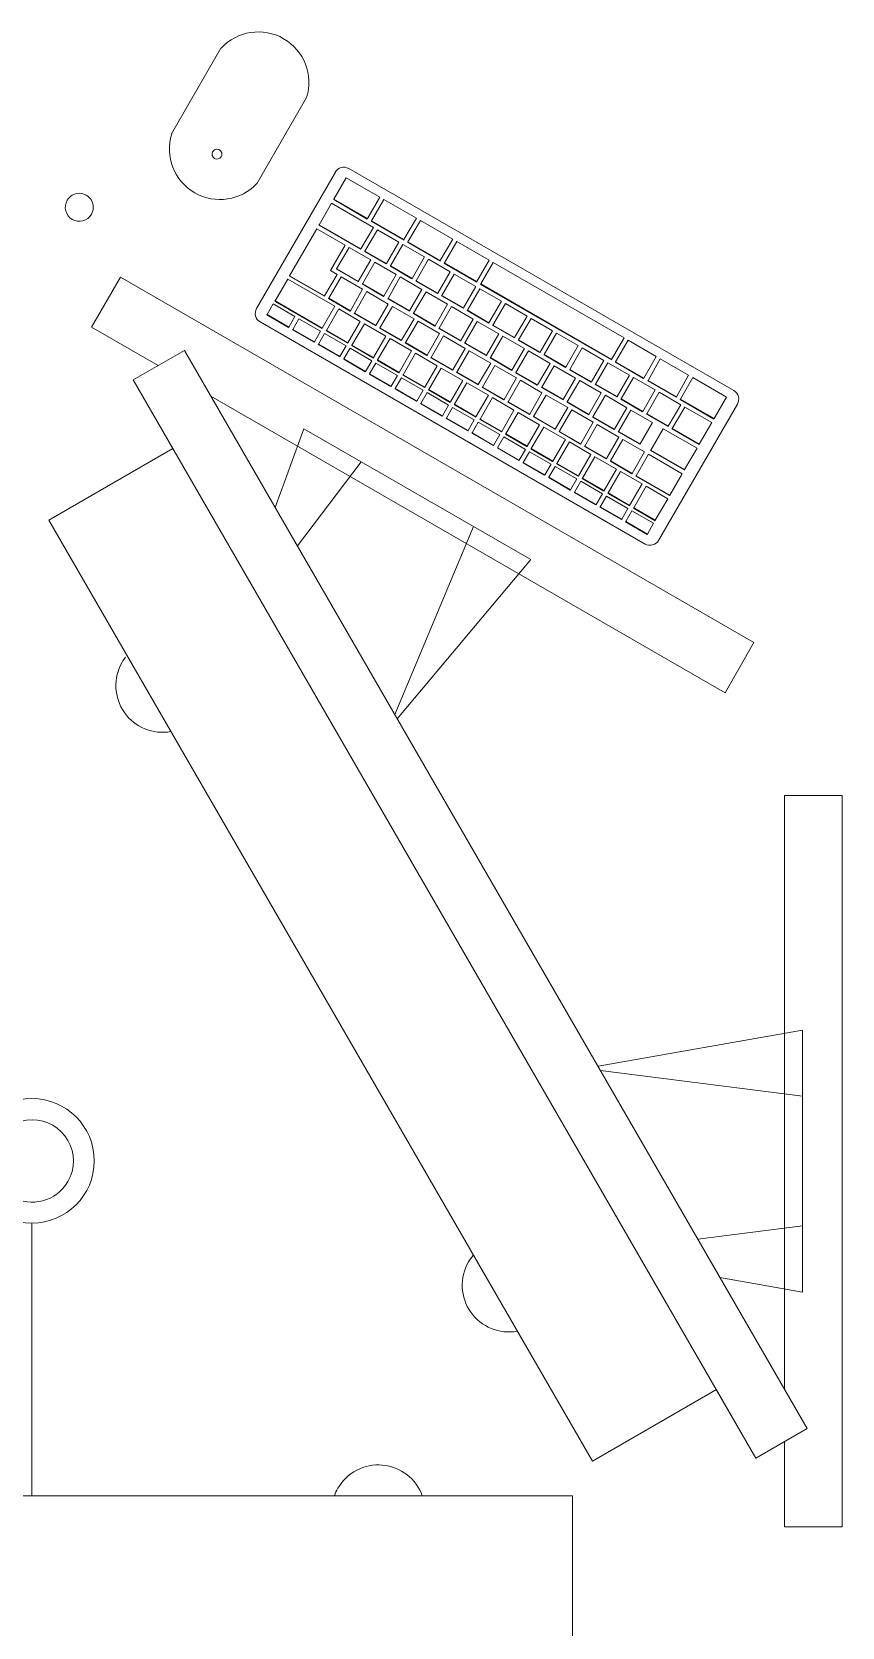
# Model space of a CAD drawing. Header units: millimetres. Extents: x 79795 to 317870, y -36033 to 97293.
# Drawn here: x 211540 to 212061, y 20794 to 21819 of the extents above; entities that cross this region are included whole.
import ezdxf

# ---------------------------------------------------------------- set-up
doc = ezdxf.new("R2010")
doc.units = ezdxf.units.MM
doc.header["$MEASUREMENT"] = 0
for name, color, linetype, lineweight in [('A-GENM', 8, 'CONTINUOUS', 9), ('E-ELEC-EQPM', 8, 'CONTINUOUS', 9), ('I-FURN', 8, 'CONTINUOUS', 9)]:
    doc.layers.add(name, color=color, linetype=linetype, lineweight=lineweight)

msp = doc.modelspace()

# ---------------------------------------------------------------- linework, layer by layer
at = {"layer": 'A-GENM'}
for p, q in [((211661.9, 21808.6), (211630.2, 21753.6)), ((211685.2, 21721.9), (211716.9, 21776.9)), ((211735.4, 21729), (211684.8, 21641.4)), ((211742.4, 21725.4), (211734.4, 21711.6)), ((211764, 21712.9), (211742.4, 21725.4)), ((211991.3, 21588.6), (211744, 21731.3)), ((211756, 21699.1), (211764, 21712.9)), ((211732.9, 21709), (211724.9, 21695.2)), ((211759.8, 21693.5), (211732.9, 21709)), ((211734.3, 21711.3), (211734.4, 21711.6)), ((211755.9, 21698.8), (211734.3, 21711.3)), ((211734.4, 21711.6), (211756, 21699.1)), ((211766.6, 21711.4), (211758.6, 21697.6)), ((211787.4, 21699.4), (211766.6, 21711.4)), ((211723.4, 21692.6), (211706, 21662.4)), ((211741.6, 21682.1), (211723.4, 21692.6)), ((211724.8, 21695), (211724.9, 21695.2)), ((211751.6, 21679.5), (211724.8, 21695)), ((211724.9, 21695.2), (211751.8, 21679.7)), ((211751.8, 21679.7), (211759.8, 21693.5)), ((211762.4, 21692), (211754.4, 21678.2)), ((211755.9, 21698.8), (211756, 21699.1)), ((211758.5, 21697.3), (211758.6, 21697.6)), ((211779.3, 21685.3), (211758.5, 21697.3)), ((211758.6, 21697.6), (211779.4, 21685.6)), ((211776.2, 21684), (211762.4, 21692)), ((211779.4, 21685.6), (211787.4, 21699.4)), ((211790, 21697.9), (211782, 21684.1)), ((211810.8, 21685.9), (211790, 21697.9)), ((211732.2, 21665.7), (211741.6, 21682.1)), ((211768.2, 21670.2), (211776.2, 21684)), ((211778.8, 21682.5), (211770.8, 21668.7)), ((211792.7, 21674.5), (211778.8, 21682.5)), ((211779.3, 21685.3), (211779.4, 21685.6)), ((211781.9, 21683.8), (211782, 21684.1)), ((211802.7, 21671.8), (211781.9, 21683.8)), ((211782, 21684.1), (211802.8, 21672.1)), ((211802.8, 21672.1), (211810.8, 21685.9)), ((211813.4, 21684.4), (211805.4, 21670.6)), ((211834.2, 21672.4), (211813.4, 21684.4)), ((211744.2, 21680.6), (211736.2, 21666.8)), ((211758.1, 21672.6), (211744.2, 21680.6)), ((211750.1, 21658.8), (211758.1, 21672.6)), ((211751.6, 21679.5), (211751.8, 21679.7)), ((211754.2, 21678), (211754.4, 21678.2)), ((211768.1, 21670), (211754.2, 21678)), ((211754.4, 21678.2), (211768.2, 21670.2)), ((211784.7, 21660.7), (211792.7, 21674.5)), ((211795.3, 21673), (211787.3, 21659.2)), ((211809.1, 21665), (211795.3, 21673)), ((211802.7, 21671.8), (211802.8, 21672.1)), ((211826.2, 21658.6), (211834.2, 21672.4)), ((211705.9, 21662.2), (211706, 21662.4)), ((211728.4, 21649.2), (211705.9, 21662.2)), ((211706, 21662.4), (211728.5, 21649.4)), ((211728.5, 21649.4), (211736.5, 21663.2)), ((211739.1, 21661.7), (211731.1, 21647.9)), ((211736.5, 21663.2), (211732.2, 21665.7)), ((211736.1, 21666.6), (211736.2, 21666.8)), ((211750, 21658.6), (211736.1, 21666.6)), ((211736.2, 21666.8), (211750.1, 21658.8)), ((211752.9, 21653.7), (211739.1, 21661.7)), ((211760.7, 21671.1), (211752.7, 21657.3)), ((211774.5, 21663.1), (211760.7, 21671.1)), ((211766.6, 21649.3), (211774.5, 21663.1)), ((211768.1, 21670), (211768.2, 21670.2)), ((211777.1, 21661.6), (211769.2, 21647.8)), ((211770.7, 21668.5), (211770.8, 21668.7)), ((211784.5, 21660.5), (211770.7, 21668.5)), ((211770.8, 21668.7), (211784.7, 21660.7)), ((211791, 21653.6), (211777.1, 21661.6)), ((211801.1, 21651.2), (211809.1, 21665)), ((211811.7, 21663.5), (211803.7, 21649.7)), ((211805.3, 21670.3), (211805.4, 21670.6)), ((211826.1, 21658.3), (211805.3, 21670.3)), ((211805.4, 21670.6), (211826.2, 21658.6)), ((211825.6, 21655.5), (211811.7, 21663.5)), ((211836.8, 21670.9), (211828.8, 21657.1)), ((211920.8, 21622.4), (211836.8, 21670.9)), ((211704.8, 21660.3), (211696.7, 21646.3)), ((211735.1, 21642.8), (211704.8, 21660.3)), ((211745, 21639.9), (211752.9, 21653.7)), ((211755.5, 21652.2), (211747.6, 21638.4)), ((211750, 21658.6), (211750.1, 21658.8)), ((211752.6, 21657.1), (211752.7, 21657.3)), ((211766.4, 21649.1), (211752.6, 21657.1)), ((211752.7, 21657.3), (211766.6, 21649.3)), ((211769.4, 21644.2), (211755.5, 21652.2)), ((211783, 21639.8), (211791, 21653.6)), ((211784.5, 21660.5), (211784.7, 21660.7)), ((211793.6, 21652.1), (211785.6, 21638.3)), ((211787.1, 21659), (211787.3, 21659.2)), ((211801, 21651), (211787.1, 21659)), ((211787.3, 21659.2), (211801.1, 21651.2)), ((211807.4, 21644.1), (211793.6, 21652.1)), ((211801, 21651), (211801.1, 21651.2)), ((211817.6, 21641.7), (211825.6, 21655.5)), ((211828.2, 21654), (211820.2, 21640.2)), ((211826.1, 21658.3), (211826.2, 21658.6)), ((211842, 21646), (211828.2, 21654)), ((211828.6, 21656.8), (211828.8, 21657.1)), ((211912.7, 21608.3), (211828.6, 21656.8)), ((211828.8, 21657.1), (211912.8, 21608.6)), ((211695.5, 21644.3), (211691.6, 21637.4)), ((211709.4, 21636.3), (211695.5, 21644.3)), ((211696.5, 21646), (211696.7, 21646.3)), ((211726.8, 21628.5), (211696.5, 21646)), ((211696.7, 21646.3), (211727, 21628.8)), ((211727, 21628.8), (211735.1, 21642.8)), ((211728.4, 21649.2), (211728.5, 21649.4)), ((211737.6, 21641.1), (211729.6, 21627.3)), ((211731, 21647.7), (211731.1, 21647.9)), ((211744.8, 21639.7), (211731, 21647.7)), ((211731.1, 21647.9), (211745, 21639.9)), ((211751.4, 21633.1), (211737.6, 21641.1)), ((211761.4, 21630.4), (211769.4, 21644.2)), ((211772, 21642.7), (211764, 21628.9)), ((211766.4, 21649.1), (211766.6, 21649.3)), ((211769, 21647.6), (211769.2, 21647.8)), ((211782.9, 21639.6), (211769, 21647.6)), ((211769.2, 21647.8), (211783, 21639.8)), ((211785.9, 21634.7), (211772, 21642.7)), ((211799.5, 21630.3), (211807.4, 21644.1)), ((211810, 21642.6), (211802.1, 21628.8)), ((211803.6, 21649.5), (211803.7, 21649.7)), ((211817.5, 21641.5), (211803.6, 21649.5)), ((211803.7, 21649.7), (211817.6, 21641.7)), ((211823.9, 21634.6), (211810, 21642.6)), ((211817.5, 21641.5), (211817.6, 21641.7)), ((211834, 21632.2), (211842, 21646)), ((211844.6, 21644.5), (211836.6, 21630.7)), ((211858.5, 21636.5), (211844.6, 21644.5)), ((211687.1, 21632.7), (211934.4, 21490)), ((211691.4, 21637.2), (211691.6, 21637.4)), ((211705.3, 21629.2), (211691.4, 21637.2)), ((211691.6, 21637.4), (211705.4, 21629.4)), ((211705.4, 21629.4), (211709.4, 21636.3)), ((211712, 21634.8), (211708, 21627.9)), ((211725.9, 21626.8), (211712, 21634.8)), ((211743.4, 21619.3), (211751.4, 21633.1)), ((211744.8, 21639.7), (211745, 21639.9)), ((211754, 21631.6), (211746, 21617.8)), ((211747.4, 21638.2), (211747.6, 21638.4)), ((211761.3, 21630.2), (211747.4, 21638.2)), ((211747.6, 21638.4), (211761.4, 21630.4)), ((211767.9, 21623.6), (211754, 21631.6)), ((211777.9, 21620.9), (211785.9, 21634.7)), ((211788.5, 21633.2), (211780.5, 21619.4)), ((211782.9, 21639.6), (211783, 21639.8)), ((211785.5, 21638.1), (211785.6, 21638.3)), ((211799.3, 21630.1), (211785.5, 21638.1)), ((211785.6, 21638.3), (211799.5, 21630.3)), ((211802.3, 21625.2), (211788.5, 21633.2)), ((211815.9, 21620.8), (211823.9, 21634.6)), ((211826.5, 21633.1), (211818.5, 21619.3)), ((211820.1, 21640), (211820.2, 21640.2)), ((211833.9, 21632), (211820.1, 21640)), ((211820.2, 21640.2), (211834, 21632.2)), ((211840.4, 21625.1), (211826.5, 21633.1)), ((211833.9, 21632), (211834, 21632.2)), ((211836.5, 21630.5), (211836.6, 21630.7)), ((211836.6, 21630.7), (211850.5, 21622.7)), ((211850.5, 21622.7), (211858.5, 21636.5)), ((211861.1, 21635), (211853.1, 21621.2)), ((211874.9, 21627), (211861.1, 21635)), ((211705.3, 21629.2), (211705.4, 21629.4)), ((211707.9, 21627.7), (211708, 21627.9)), ((211721.7, 21619.7), (211707.9, 21627.7)), ((211708, 21627.9), (211721.9, 21619.9)), ((211721.9, 21619.9), (211725.9, 21626.8)), ((211728.5, 21625.3), (211724.5, 21618.4)), ((211726.8, 21628.5), (211727, 21628.8)), ((211742.3, 21617.3), (211728.5, 21625.3)), ((211729.4, 21627), (211729.6, 21627.3)), ((211743.3, 21619), (211729.4, 21627)), ((211729.6, 21627.3), (211743.4, 21619.3)), ((211759.9, 21609.8), (211767.9, 21623.6)), ((211761.3, 21630.2), (211761.4, 21630.4)), ((211770.5, 21622.1), (211762.5, 21608.3)), ((211763.9, 21628.7), (211764, 21628.9)), ((211777.7, 21620.7), (211763.9, 21628.7)), ((211764, 21628.9), (211777.9, 21620.9)), ((211784.3, 21614.1), (211770.5, 21622.1)), ((211777.7, 21620.7), (211777.9, 21620.9)), ((211794.3, 21611.4), (211802.3, 21625.2)), ((211804.9, 21623.7), (211796.9, 21609.9)), ((211799.3, 21630.1), (211799.5, 21630.3)), ((211801.9, 21628.6), (211802.1, 21628.8)), ((211815.8, 21620.6), (211801.9, 21628.6)), ((211802.1, 21628.8), (211815.9, 21620.8)), ((211818.8, 21615.7), (211804.9, 21623.7)), ((211815.8, 21620.6), (211815.9, 21620.8)), ((211832.4, 21611.3), (211840.4, 21625.1)), ((211843, 21623.6), (211835, 21609.8)), ((211850.4, 21622.5), (211836.5, 21630.5)), ((211856.8, 21615.6), (211843, 21623.6)), ((211850.4, 21622.5), (211850.5, 21622.7)), ((211853, 21621), (211853.1, 21621.2)), ((211866.8, 21613), (211853, 21621)), ((211853.1, 21621.2), (211867, 21613.2)), ((211867, 21613.2), (211874.9, 21627)), ((211877.5, 21625.5), (211869.6, 21611.7)), ((211891.4, 21617.5), (211877.5, 21625.5)), ((211912.8, 21608.6), (211920.8, 21622.4)), ((211923.4, 21620.9), (211915.4, 21607.1)), ((211941.5, 21610.4), (211923.4, 21620.9)), ((211721.7, 21619.7), (211721.9, 21619.9)), ((211724.3, 21618.2), (211724.5, 21618.4)), ((211738.2, 21610.2), (211724.3, 21618.2)), ((211724.5, 21618.4), (211738.3, 21610.4)), ((211738.2, 21610.2), (211738.3, 21610.4)), ((211738.3, 21610.4), (211742.3, 21617.3)), ((211744.9, 21615.8), (211740.9, 21608.9)), ((211743.3, 21619), (211743.4, 21619.3)), ((211758.8, 21607.8), (211744.9, 21615.8)), ((211745.9, 21617.5), (211746, 21617.8)), ((211759.8, 21609.5), (211745.9, 21617.5)), ((211746, 21617.8), (211759.9, 21609.8)), ((211776.3, 21600.3), (211784.3, 21614.1)), ((211786.9, 21612.6), (211778.9, 21598.8)), ((211780.3, 21619.2), (211780.5, 21619.4)), ((211794.2, 21611.2), (211780.3, 21619.2)), ((211780.5, 21619.4), (211794.3, 21611.4)), ((211800.8, 21604.6), (211786.9, 21612.6)), ((211794.2, 21611.2), (211794.3, 21611.4)), ((211810.8, 21601.9), (211818.8, 21615.7)), ((211821.4, 21614.2), (211813.4, 21600.4)), ((211818.4, 21619.1), (211818.5, 21619.3)), ((211832.2, 21611.1), (211818.4, 21619.1)), ((211818.5, 21619.3), (211832.4, 21611.3)), ((211835.2, 21606.2), (211821.4, 21614.2)), ((211832.2, 21611.1), (211832.4, 21611.3)), ((211848.8, 21601.8), (211856.8, 21615.6)), ((211859.4, 21614.1), (211851.4, 21600.3)), ((211873.3, 21606.1), (211859.4, 21614.1)), ((211866.8, 21613), (211867, 21613.2)), ((211869.4, 21611.5), (211869.6, 21611.7)), ((211883.3, 21603.5), (211869.4, 21611.5)), ((211869.6, 21611.7), (211883.4, 21603.7)), ((211883.4, 21603.7), (211891.4, 21617.5)), ((211894, 21616), (211886, 21602.2)), ((211907.8, 21608), (211894, 21616)), ((211933.6, 21596.6), (211941.5, 21610.4)), ((211740.8, 21608.7), (211740.9, 21608.9)), ((211754.6, 21600.7), (211740.8, 21608.7)), ((211740.9, 21608.9), (211754.8, 21600.9)), ((211754.6, 21600.7), (211754.8, 21600.9)), ((211754.8, 21600.9), (211758.8, 21607.8)), ((211761.4, 21606.3), (211757.4, 21599.4)), ((211759.8, 21609.5), (211759.9, 21609.8)), ((211775.2, 21598.3), (211761.4, 21606.3)), ((211762.4, 21608), (211762.5, 21608.3)), ((211776.2, 21600), (211762.4, 21608)), ((211762.5, 21608.3), (211776.3, 21600.3)), ((211776.2, 21600), (211776.3, 21600.3)), ((211792.8, 21590.8), (211800.8, 21604.6)), ((211803.4, 21603.1), (211795.4, 21589.3)), ((211796.8, 21609.7), (211796.9, 21609.9)), ((211810.6, 21601.7), (211796.8, 21609.7)), ((211796.9, 21609.9), (211810.8, 21601.9)), ((211817.2, 21595.1), (211803.4, 21603.1)), ((211810.6, 21601.7), (211810.8, 21601.9)), ((211813.2, 21600.2), (211813.4, 21600.4)), ((211827.1, 21592.2), (211813.2, 21600.2)), ((211813.4, 21600.4), (211827.2, 21592.4)), ((211827.2, 21592.4), (211835.2, 21606.2)), ((211837.8, 21604.7), (211829.8, 21590.9)), ((211834.8, 21609.6), (211835, 21609.8)), ((211848.7, 21601.6), (211834.8, 21609.6)), ((211835, 21609.8), (211848.8, 21601.8)), ((211851.7, 21596.7), (211837.8, 21604.7)), ((211848.7, 21601.6), (211848.8, 21601.8)), ((211851.3, 21600.1), (211851.4, 21600.3)), ((211865.1, 21592.1), (211851.3, 21600.1)), ((211851.4, 21600.3), (211865.3, 21592.3)), ((211865.3, 21592.3), (211873.3, 21606.1)), ((211875.9, 21604.6), (211867.9, 21590.8)), ((211889.7, 21596.6), (211875.9, 21604.6)), ((211883.3, 21603.5), (211883.4, 21603.7)), ((211885.9, 21602), (211886, 21602.2)), ((211899.7, 21594), (211885.9, 21602)), ((211886, 21602.2), (211899.9, 21594.2)), ((211899.9, 21594.2), (211907.8, 21608)), ((211910.4, 21606.5), (211902.5, 21592.7)), ((211924.3, 21598.5), (211910.4, 21606.5)), ((211912.7, 21608.3), (211912.8, 21608.6)), ((211915.3, 21606.8), (211915.4, 21607.1)), ((211933.4, 21596.3), (211915.3, 21606.8)), ((211915.4, 21607.1), (211933.6, 21596.6)), ((211944.1, 21608.9), (211936.2, 21595.1)), ((211962.3, 21598.4), (211944.1, 21608.9)), ((211757.2, 21599.2), (211757.4, 21599.4)), ((211771.1, 21591.2), (211757.2, 21599.2)), ((211757.4, 21599.4), (211771.2, 21591.4)), ((211771.1, 21591.2), (211771.2, 21591.4)), ((211771.2, 21591.4), (211775.2, 21598.3)), ((211773.7, 21589.7), (211773.8, 21589.9)), ((211787.5, 21581.7), (211773.7, 21589.7)), ((211777.8, 21596.8), (211773.8, 21589.9)), ((211773.8, 21589.9), (211787.7, 21581.9)), ((211791.7, 21588.8), (211777.8, 21596.8)), ((211778.8, 21598.5), (211778.9, 21598.8)), ((211792.7, 21590.5), (211778.8, 21598.5)), ((211778.9, 21598.8), (211792.8, 21590.8)), ((211792.7, 21590.5), (211792.8, 21590.8)), ((211809.3, 21581.3), (211817.2, 21595.1)), ((211819.8, 21593.6), (211811.9, 21579.8)), ((211833.7, 21585.6), (211819.8, 21593.6)), ((211827.1, 21592.2), (211827.2, 21592.4)), ((211829.7, 21590.7), (211829.8, 21590.9)), ((211843.6, 21582.7), (211829.7, 21590.7)), ((211829.8, 21590.9), (211843.7, 21582.9)), ((211843.7, 21582.9), (211851.7, 21596.7)), ((211854.3, 21595.2), (211846.3, 21581.4)), ((211868.1, 21587.2), (211854.3, 21595.2)), ((211865.1, 21592.1), (211865.3, 21592.3)), ((211867.7, 21590.6), (211867.9, 21590.8)), ((211881.6, 21582.6), (211867.7, 21590.6)), ((211867.9, 21590.8), (211881.7, 21582.8)), ((211881.7, 21582.8), (211889.7, 21596.6)), ((211892.3, 21595.1), (211884.3, 21581.3)), ((211906.2, 21587.1), (211892.3, 21595.1)), ((211899.7, 21594), (211899.9, 21594.2)), ((211902.3, 21592.5), (211902.5, 21592.7)), ((211916.2, 21584.5), (211902.3, 21592.5)), ((211902.5, 21592.7), (211916.3, 21584.7)), ((211916.3, 21584.7), (211924.3, 21598.5)), ((211926.9, 21597), (211918.9, 21583.2)), ((211940.8, 21589), (211926.9, 21597)), ((211933.4, 21596.3), (211933.6, 21596.6)), ((211936, 21594.8), (211936.2, 21595.1)), ((211954.2, 21584.3), (211936, 21594.8)), ((211936.2, 21595.1), (211954.4, 21584.6)), ((211954.4, 21584.6), (211962.3, 21598.4)), ((211964.9, 21596.9), (211957, 21583.1)), ((211986.6, 21584.4), (211964.9, 21596.9)), ((211787.5, 21581.7), (211787.7, 21581.9)), ((211787.7, 21581.9), (211791.7, 21588.8)), ((211790.1, 21580.2), (211790.3, 21580.4)), ((211804, 21572.2), (211790.1, 21580.2)), ((211794.3, 21587.3), (211790.3, 21580.4)), ((211790.3, 21580.4), (211804.1, 21572.4)), ((211808.1, 21579.3), (211794.3, 21587.3)), ((211795.3, 21589), (211795.4, 21589.3)), ((211809.1, 21581), (211795.3, 21589)), ((211795.4, 21589.3), (211809.3, 21581.3)), ((211804.1, 21572.4), (211808.1, 21579.3)), ((211809.1, 21581), (211809.3, 21581.3)), ((211811.7, 21579.5), (211811.9, 21579.8)), ((211825.6, 21571.5), (211811.7, 21579.5)), ((211811.9, 21579.8), (211825.7, 21571.8)), ((211825.7, 21571.8), (211833.7, 21585.6)), ((211836.3, 21584.1), (211828.3, 21570.3)), ((211850.1, 21576.1), (211836.3, 21584.1)), ((211843.6, 21582.7), (211843.7, 21582.9)), ((211846.2, 21581.2), (211846.3, 21581.4)), ((211860, 21573.2), (211846.2, 21581.2)), ((211846.3, 21581.4), (211860.2, 21573.4)), ((211860.2, 21573.4), (211868.1, 21587.2)), ((211870.7, 21585.7), (211862.7, 21571.9)), ((211884.6, 21577.7), (211870.7, 21585.7)), ((211881.6, 21582.6), (211881.7, 21582.8)), ((211884.2, 21581.1), (211884.3, 21581.3)), ((211898.1, 21573.1), (211884.2, 21581.1)), ((211884.3, 21581.3), (211898.2, 21573.3)), ((211898.2, 21573.3), (211906.2, 21587.1)), ((211908.8, 21585.6), (211900.8, 21571.8)), ((211922.6, 21577.6), (211908.8, 21585.6)), ((211916.2, 21584.5), (211916.3, 21584.7)), ((211918.8, 21583), (211918.9, 21583.2)), ((211932.6, 21575), (211918.8, 21583)), ((211918.9, 21583.2), (211932.8, 21575.2)), ((211932.8, 21575.2), (211940.8, 21589)), ((211943.4, 21587.5), (211935.4, 21573.7)), ((211943, 21492.3), (211993.6, 21579.9)), ((211957.2, 21579.5), (211943.4, 21587.5)), ((211949.2, 21565.7), (211957.2, 21579.5)), ((211954.2, 21584.3), (211954.4, 21584.6)), ((211956.8, 21582.8), (211957, 21583.1)), ((211978.5, 21570.3), (211956.8, 21582.8)), ((211957, 21583.1), (211978.6, 21570.6)), ((211978.6, 21570.6), (211986.6, 21584.4)), ((211804, 21572.2), (211804.1, 21572.4)), ((211806.6, 21570.7), (211806.7, 21570.9)), ((211820.5, 21562.7), (211806.6, 21570.7)), ((211810.7, 21577.8), (211806.7, 21570.9)), ((211806.7, 21570.9), (211820.6, 21562.9)), ((211824.6, 21569.8), (211810.7, 21577.8)), ((211820.6, 21562.9), (211824.6, 21569.8)), ((211825.6, 21571.5), (211825.7, 21571.8)), ((211828.2, 21570), (211828.3, 21570.3)), ((211842, 21562), (211828.2, 21570)), ((211828.3, 21570.3), (211842.2, 21562.3)), ((211842.2, 21562.3), (211850.1, 21576.1)), ((211852.7, 21574.6), (211844.8, 21560.8)), ((211866.6, 21566.6), (211852.7, 21574.6)), ((211860, 21573.2), (211860.2, 21573.4)), ((211862.6, 21571.7), (211862.7, 21571.9)), ((211876.5, 21563.7), (211862.6, 21571.7)), ((211862.7, 21571.9), (211876.6, 21563.9)), ((211876.6, 21563.9), (211884.6, 21577.7)), ((211887.2, 21576.2), (211879.2, 21562.4)), ((211901, 21568.2), (211887.2, 21576.2)), ((211898.1, 21573.1), (211898.2, 21573.3)), ((211900.7, 21571.6), (211900.8, 21571.8)), ((211914.5, 21563.6), (211900.7, 21571.6)), ((211900.8, 21571.8), (211914.6, 21563.8)), ((211914.6, 21563.8), (211922.6, 21577.6)), ((211925.2, 21576.1), (211917.2, 21562.3)), ((211939.1, 21568.1), (211925.2, 21576.1)), ((211932.6, 21575), (211932.8, 21575.2)), ((211935.2, 21573.5), (211935.4, 21573.7)), ((211949.1, 21565.5), (211935.2, 21573.5)), ((211935.4, 21573.7), (211949.2, 21565.7)), ((211959.8, 21578), (211951.8, 21564.2)), ((211977.1, 21568), (211959.8, 21578)), ((211978.5, 21570.3), (211978.6, 21570.6)), ((211820.5, 21562.7), (211820.6, 21562.9)), ((211823.1, 21561.2), (211823.2, 21561.4)), ((211836.9, 21553.2), (211823.1, 21561.2)), ((211827.2, 21568.3), (211823.2, 21561.4)), ((211823.2, 21561.4), (211837, 21553.4)), ((211841, 21560.3), (211827.2, 21568.3)), ((211837, 21553.4), (211841, 21560.3)), ((211843.6, 21558.8), (211839.6, 21551.9)), ((211842, 21562), (211842.2, 21562.3)), ((211857.5, 21550.8), (211843.6, 21558.8)), ((211844.6, 21560.5), (211844.8, 21560.8)), ((211858.5, 21552.5), (211844.6, 21560.5)), ((211844.8, 21560.8), (211858.6, 21552.8)), ((211858.6, 21552.8), (211866.6, 21566.6)), ((211869.2, 21565.1), (211861.2, 21551.3)), ((211883.1, 21557.1), (211869.2, 21565.1)), ((211876.5, 21563.7), (211876.6, 21563.9)), ((211879.1, 21562.2), (211879.2, 21562.4)), ((211892.9, 21554.2), (211879.1, 21562.2)), ((211879.2, 21562.4), (211893.1, 21554.4)), ((211893.1, 21554.4), (211901, 21568.2)), ((211903.6, 21566.7), (211895.7, 21552.9)), ((211917.5, 21558.7), (211903.6, 21566.7)), ((211909.5, 21544.9), (211917.5, 21558.7)), ((211914.5, 21563.6), (211914.6, 21563.8)), ((211917.1, 21562.1), (211917.2, 21562.3)), ((211931, 21554.1), (211917.1, 21562.1)), ((211917.2, 21562.3), (211931.1, 21554.3)), ((211931.1, 21554.3), (211939.1, 21568.1)), ((211946, 21564.1), (211938, 21550.3)), ((211967.7, 21551.6), (211946, 21564.1)), ((211949.1, 21565.5), (211949.2, 21565.7)), ((211951.7, 21564), (211951.8, 21564.2)), ((211969, 21554), (211951.7, 21564)), ((211951.8, 21564.2), (211969.1, 21554.2)), ((211969.1, 21554.2), (211977.1, 21568)), ((211836.9, 21553.2), (211837, 21553.4)), ((211839.5, 21551.7), (211839.6, 21551.9)), ((211853.4, 21543.7), (211839.5, 21551.7)), ((211839.6, 21551.9), (211853.5, 21543.9)), ((211853.5, 21543.9), (211857.5, 21550.8)), ((211860.1, 21549.3), (211856.1, 21542.4)), ((211858.5, 21552.5), (211858.6, 21552.8)), ((211873.9, 21541.3), (211860.1, 21549.3)), ((211861.1, 21551), (211861.2, 21551.3)), ((211874.9, 21543), (211861.1, 21551)), ((211861.2, 21551.3), (211875.1, 21543.3)), ((211875.1, 21543.3), (211883.1, 21557.1)), ((211885.7, 21555.6), (211877.7, 21541.8)), ((211899.5, 21547.6), (211885.7, 21555.6)), ((211892.9, 21554.2), (211893.1, 21554.4)), ((211895.5, 21552.7), (211895.7, 21552.9)), ((211909.4, 21544.7), (211895.5, 21552.7)), ((211895.7, 21552.9), (211909.5, 21544.9)), ((211920.1, 21557.2), (211912.1, 21543.4)), ((211933.9, 21549.2), (211920.1, 21557.2)), ((211926, 21535.4), (211933.9, 21549.2)), ((211931, 21554.1), (211931.1, 21554.3)), ((211937.9, 21550.1), (211938, 21550.3)), ((211959.5, 21537.6), (211937.9, 21550.1)), ((211938, 21550.3), (211959.7, 21537.8)), ((211959.7, 21537.8), (211967.7, 21551.6)), ((211969, 21554), (211969.1, 21554.2)), ((211853.4, 21543.7), (211853.5, 21543.9)), ((211856, 21542.2), (211856.1, 21542.4)), ((211869.8, 21534.2), (211856, 21542.2)), ((211856.1, 21542.4), (211870, 21534.4)), ((211870, 21534.4), (211873.9, 21541.3)), ((211876.5, 21539.8), (211872.6, 21532.9)), ((211874.9, 21543), (211875.1, 21543.3)), ((211890.4, 21531.8), (211876.5, 21539.8)), ((211877.5, 21541.5), (211877.7, 21541.8)), ((211891.4, 21533.5), (211877.5, 21541.5)), ((211877.7, 21541.8), (211891.5, 21533.8)), ((211891.5, 21533.8), (211899.5, 21547.6)), ((211902.1, 21546.1), (211894.1, 21532.3)), ((211916, 21538.1), (211902.1, 21546.1)), ((211909.4, 21544.7), (211909.5, 21544.9)), ((211912, 21543.2), (211912.1, 21543.4)), ((211925.8, 21535.2), (211912, 21543.2)), ((211912.1, 21543.4), (211926, 21535.4)), ((211936.5, 21547.7), (211928.6, 21533.9)), ((211958.2, 21535.2), (211936.5, 21547.7)), ((211869.8, 21534.2), (211870, 21534.4)), ((211872.4, 21532.7), (211872.6, 21532.9)), ((211886.3, 21524.7), (211872.4, 21532.7)), ((211872.6, 21532.9), (211886.4, 21524.9)), ((211886.4, 21524.9), (211890.4, 21531.8)), ((211893, 21530.3), (211889, 21523.4)), ((211891.4, 21533.5), (211891.5, 21533.8)), ((211906.9, 21522.3), (211893, 21530.3)), ((211894, 21532), (211894.1, 21532.3)), ((211907.8, 21524), (211894, 21532)), ((211894.1, 21532.3), (211908, 21524.3)), ((211908, 21524.3), (211916, 21538.1)), ((211918.6, 21536.6), (211910.6, 21522.8)), ((211932.4, 21528.6), (211918.6, 21536.6)), ((211924.4, 21514.8), (211932.4, 21528.6)), ((211925.8, 21535.2), (211926, 21535.4)), ((211928.4, 21533.7), (211928.6, 21533.9)), ((211950.1, 21521.2), (211928.4, 21533.7)), ((211928.6, 21533.9), (211950.2, 21521.4)), ((211950.2, 21521.4), (211958.2, 21535.2)), ((211959.5, 21537.6), (211959.7, 21537.8)), ((211886.3, 21524.7), (211886.4, 21524.9)), ((211888.9, 21523.2), (211889, 21523.4)), ((211902.7, 21515.2), (211888.9, 21523.2)), ((211889, 21523.4), (211902.9, 21515.4)), ((211902.9, 21515.4), (211906.9, 21522.3)), ((211909.5, 21520.8), (211905.5, 21513.9)), ((211907.8, 21524), (211908, 21524.3)), ((211923.3, 21512.8), (211909.5, 21520.8)), ((211910.4, 21522.5), (211910.6, 21522.8)), ((211924.3, 21514.5), (211910.4, 21522.5)), ((211910.6, 21522.8), (211924.4, 21514.8)), ((211935, 21527.1), (211927, 21513.3)), ((211948.9, 21519.1), (211935, 21527.1)), ((211940.9, 21505.3), (211948.9, 21519.1)), ((211950.1, 21521.2), (211950.2, 21521.4)), ((211902.7, 21515.2), (211902.9, 21515.4)), ((211905.3, 21513.7), (211905.5, 21513.9)), ((211919.2, 21505.7), (211905.3, 21513.7)), ((211905.5, 21513.9), (211919.3, 21505.9)), ((211919.3, 21505.9), (211923.3, 21512.8)), ((211925.9, 21511.3), (211921.9, 21504.4)), ((211924.3, 21514.5), (211924.4, 21514.8)), ((211939.8, 21503.3), (211925.9, 21511.3)), ((211926.9, 21513), (211927, 21513.3)), ((211940.8, 21505), (211926.9, 21513)), ((211927, 21513.3), (211940.9, 21505.3)), ((211919.2, 21505.7), (211919.3, 21505.9)), ((211921.8, 21504.2), (211921.9, 21504.4)), ((211935.6, 21496.2), (211921.8, 21504.2)), ((211921.9, 21504.4), (211935.8, 21496.4)), ((211935.8, 21496.4), (211939.8, 21503.3)), ((211940.8, 21505), (211940.9, 21505.3)), ((211935.6, 21496.2), (211935.8, 21496.4))]:
    msp.add_line(p, q, dxfattribs=at)
for centre, radius, start, end in [((211685.9, 21786.6), 32.5, 342.6804, 137.3196), ((211661.3, 21743.9), 32.5, 162.6804, 317.3196), ((211659.3, 21740.5), 3.16, 330, 150), ((211659.3, 21740.5), 3.16, 150, 330), ((211740.8, 21725.8), 6.35, 60, 150), ((211690.3, 21638.2), 6.35, 150, 240), ((211988.1, 21583.1), 6.35, 330, 60), ((211937.5, 21495.5), 6.35, 240, 330)]:
    msp.add_arc(centre, radius, start, end, dxfattribs=at)
at = {"layer": 'E-ELEC-EQPM'}
for p, q in [((211605.5, 21595.4), (211638.5, 21614.4)), ((211605.5, 21595.4), (211638.5, 21614.4)), ((211638.5, 21614.4), (212038.5, 20921.6)), ((211638.5, 21614.4), (212038.5, 20921.6)), ((211630.9, 21551.4), (211605.5, 21595.4)), ((212005.5, 20902.6), (211605.5, 21595.4)), ((211551.3, 21505.4), (211630.9, 21551.4)), ((211551.3, 21505.4), (211630.9, 21551.4)), ((211900.5, 20900.6), (211551.3, 21505.4)), ((211900.5, 20900.6), (211551.3, 21505.4)), ((211980.1, 20946.6), (211900.5, 20900.6)), ((211980.1, 20946.6), (211900.5, 20900.6)), ((212005.5, 20902.6), (211980.1, 20946.6)), ((212038.5, 20921.6), (212005.5, 20902.6)), ((212038.5, 20921.6), (212005.5, 20902.6)), ((211887.6, 20878.3), (211189.2, 20878.3)), ((211887.6, 20878.3), (211189.2, 20878.3)), ((211887.6, 20786.4), (211887.6, 20878.3)), ((211887.6, 20786.4), (211887.6, 20878.3))]:
    msp.add_line(p, q, dxfattribs=at)
at = {"layer": 'I-FURN'}
for p, q in [((211578.7, 21629.4), (211597.3, 21661.5)), ((212004.2, 21426.6), (211597.3, 21661.5)), ((211578.7, 21629.4), (211621.5, 21604.7)), ((211655.4, 21585.1), (211985.7, 21394.4)), ((211696.7, 21513.5), (211715.2, 21564.1)), ((211715.2, 21564.1), (211860.9, 21480)), ((211752, 21542.8), (211711, 21488.9)), ((211824, 21501.2), (211773.5, 21380.5)), ((211860.9, 21480), (211775.1, 21377.7)), ((211985.7, 21394.4), (212004.2, 21426.6)), ((212023.8, 21328.4), (212060.9, 21328.4)), ((212023.8, 21328.4), (212023.8, 20947.1)), ((212060.9, 20858.5), (212060.9, 21328.4)), ((211904.1, 21154.4), (212035.5, 21177.6)), ((212035.5, 21177.6), (212035.5, 21009.3)), ((212035.5, 21135.1), (211905.7, 21151.6)), ((211540.5, 20878.3), (211540.5, 21053.6)), ((211540.5, 21053.6), (211540.5, 20878.3)), ((212035.5, 21051.9), (211968.2, 21043.3)), ((212035.5, 21009.3), (211982.4, 21018.7)), ((212023.8, 20913.1), (212023.8, 20858.5)), ((212023.8, 20858.5), (212060.9, 20858.5))]:
    msp.add_line(p, q, dxfattribs=at)
for centre, radius, start, end in [((211570.9, 21706.4), 9, 330, 150), ((211570.9, 21706.4), 9, 150, 330), ((211624.4, 21399), 30, 142.2998, 150), ((211624.4, 21399), 30, 150, 280.2298), ((211540.5, 21093.6), 40, 90.0014, 270.0014), ((211540.5, 21093.6), 40, 270.0014, 90.0014), ((211540.6, 21093.5), 26.5, 330, 150), ((211540.6, 21093.5), 26.5, 150, 330), ((211846.9, 21013.6), 30, 150, 280.207), ((211846.9, 21013.6), 30, 139.793, 150), ((211763, 20868.2), 30, 19.7319, 150), ((211763, 20868.2), 30, 150, 160.2681)]:
    msp.add_arc(centre, radius, start, end, dxfattribs=at)

doc.saveas('drawing.dxf')
